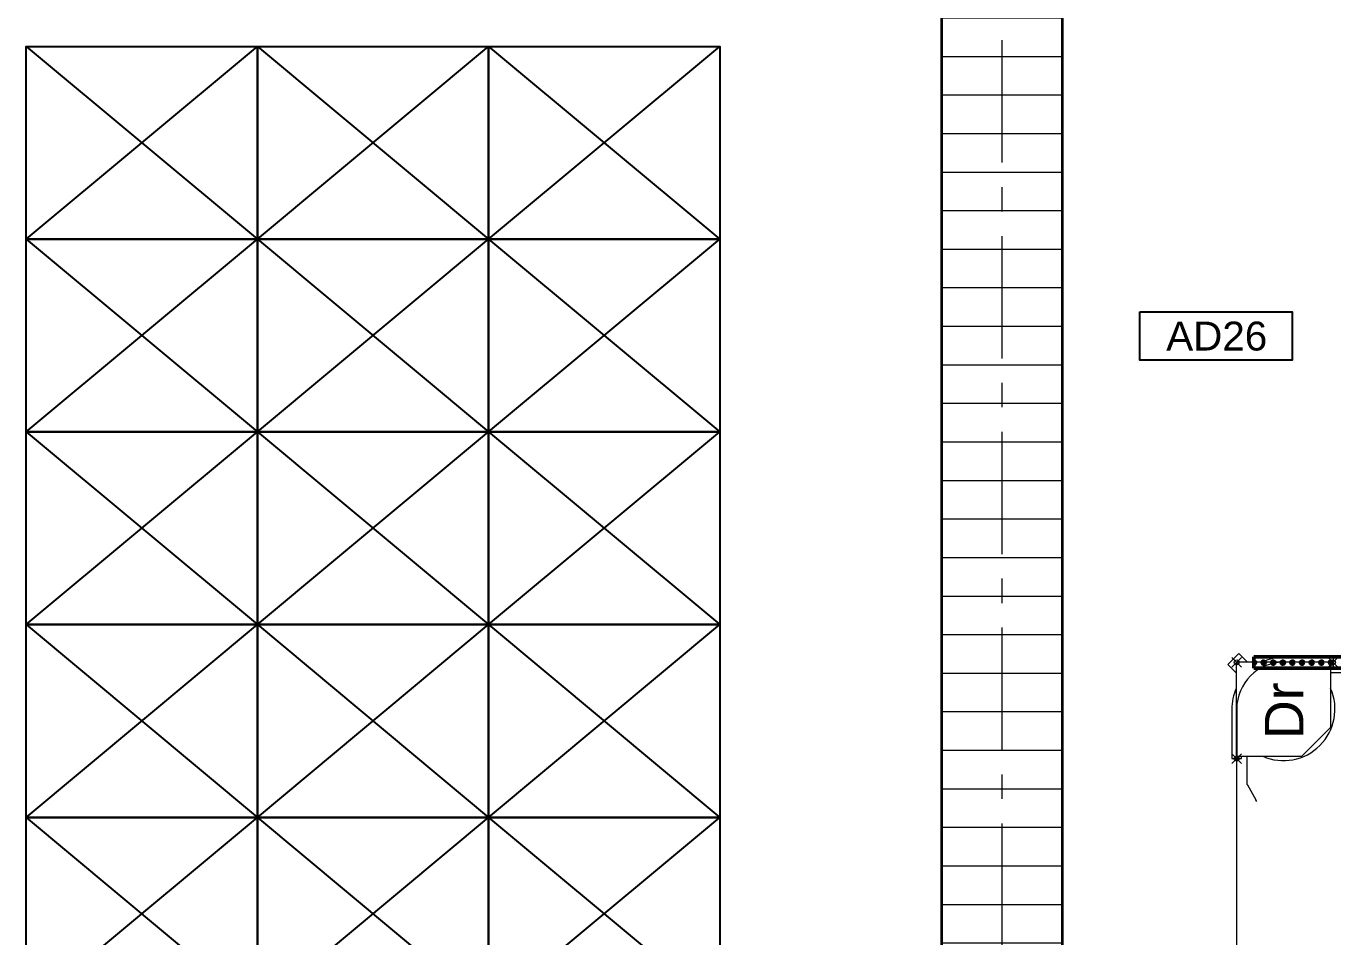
# Model space of a CAD drawing. Extents: x -3873 to 164127, y 7129 to 96529.
# Drawn here: x 38085 to 44868, y 63167 to 67893 of the extents above; entities that cross this region are included whole.
import ezdxf
from ezdxf.enums import TextEntityAlignment as Align

# ---------------------------------------------------------------- set-up
doc = ezdxf.new("R2010")
doc.units = 0
doc.header["$PDMODE"] = 35
doc.header["$PDSIZE"] = 25
doc.linetypes.add('CENTER', pattern=[50.8, 31.75, -6.35, 6.35, -6.35])
doc.layers.get('0').update_dxf_attribs({"linetype": 'CONTINUOUS'})
for name, color, linetype in [('KROMEKA', 1, 'CONTINUOUS'), ('LAYOUT customer', 170, 'CONTINUOUS'), ('MC_1_2_025', 2, 'CONTINUOUS')]:
    doc.layers.add(name, color=color, linetype=linetype)
doc.layers.add('LAYOUT Kromeka', color=1, linetype='CONTINUOUS', lineweight=5)
doc.layers.add('Visible (ISO)', color=7, linetype='CONTINUOUS', lineweight=50)
doc.styles.add('015_100', font='arial.ttf', dxfattribs={"height": 150})

# ---------------------------------------------------------------- blocks, each defined once
blk = doc.blocks.new('A$Cb66a8a7b')
for p, q in [((500, 1200), (-500, 0)), ((-500, 0), (-500, 1200)), ((-500, 1200), (500, 0))]:
    blk.add_line(p, q)
blk.add_lwpolyline([(-500, 1200), (500, 1200), (500, 0), (-500, 0)], close=True)
blk = doc.blocks.new('*U18')
at = {"ltscale": 10}
for p, q in [((55.4, 635.6), (100, 712.9)), ((100, 712.9), (105, 721.6)), ((55, 634.3), (55, 487.5)), ((-25, 500), (25, 500)), ((-25, 500), (-25, 242.5)), ((-2.5, -2.5), (-2.5, 487.5)), ((-2.5, 487.5), (337.5, 487.5)), ((25, 500), (25, 487.5)), ((487.5, 337.5), (337.5, 487.5)), ((410.4, 450.7), (411.2, 450.1)), ((411.9, 449.5), (411.2, 450.1)), ((449.5, 411.9), (450.1, 411.2)), ((450.1, 411.2), (450.7, 410.4)), ((487.5, -2.5), (487.5, 337.5)), ((635.6, 55.4), (712.9, 100)), ((721.6, 105), (712.9, 100)), ((-2.5, 54.1), (-46, 10.6)), ((10.6, -46), (-46, 10.6)), ((634.3, 55), (487.5, 55)), ((500, 25), (487.5, 25)), ((500, -25), (500, 25)), ((-2.5, -2.5), (487.5, -2.5)), ((54.1, -2.5), (10.6, -46)), ((242.5, -25), (500, -25))]:
    blk.add_line(p, q, dxfattribs=at)
blk.add_lwpolyline([(0, 500), (0, 242.5, 0.414213), (242.5, 0), (500, 0)], format="xyb", dxfattribs=at)
for centre, radius, start, end in [((57.6, 634.3), 2.65, 149.99908, 180.00069), ((242.5, 242.5), 267.5, 336.3322, 113.66783), ((242.5, 242.5), 267.5, 180.00002, 203.66794), ((634.3, 57.6), 2.65, 270.00122, 300.00022), ((242.5, 242.5), 267.5, 246.33211, 270)]:
    blk.add_arc(centre, radius, start, end, dxfattribs=at)
at = {"color": 5, "ltscale": 10}
for p in [(0, 500), (500, 0), (0, 0)]:
    blk.add_point(p, dxfattribs=at)
at = {"color": 3, "ltscale": 10, "style": '015_100', "flags": 8}
blk.add_attdef('DR', (78.6, 146), '', height=200, dxfattribs=at)
blk = doc.blocks.new('_KROMEKA_POSNR')
at = {"layer": 'KROMEKA', "linetype": 'Continuous'}
blk.add_lwpolyline([(-3.992, -1.25), (3.912, -1.25), (3.912, 1.25), (-3.992, 1.25)], close=True, dxfattribs=at)
at = {"layer": 'KROMEKA', "linetype": 'Continuous', "style": '015_100'}
blk.add_attdef('POSNR', text='', height=1.5, dxfattribs=at).set_placement((0, 0), align=Align.MIDDLE)
blk = doc.blocks.new('*U223')
at = {"ltscale": 20}
for p, q in [((0, 315.9999), (5999.9998, 315.9999)), ((0, 315.9999), (0, 309.9999)), ((5999.9998, 309.9999), (0, 309.9999)), ((5999.9998, 315.9999), (5999.9998, 309.9999)), ((0, -309.9999), (5999.9998, -309.9999)), ((0, -309.9999), (0, -315.9999)), ((5999.9998, -315.9999), (0, -315.9999)), ((5999.9998, -309.9999), (5999.9998, -315.9999))]:
    blk.add_line(p, q, dxfattribs=at)
at = {"color": 4, "linetype": 'Continuous', "ltscale": 20}
for p, q in [((100, -309.9999), (100, 309.9999)), ((300, -309.9999), (300, 309.9999)), ((500, -309.9999), (500, 309.9999)), ((699.9999, -309.9999), (699.9999, 309.9999)), ((899.9998, -309.9999), (899.9998, 309.9999)), ((1100, -309.9999), (1100, 309.9999)), ((1300, -309.9999), (1300, 309.9999)), ((1500, -309.9999), (1500, 309.9999)), ((1699.9999, -309.9999), (1699.9999, 309.9999)), ((1899.9998, -309.9999), (1899.9998, 309.9999)), ((2100, -309.9999), (2100, 309.9999)), ((2300, -309.9999), (2300, 309.9999)), ((2500, -309.9999), (2500, 309.9999)), ((2699.9999, -309.9999), (2699.9999, 309.9999)), ((2899.9998, -309.9999), (2899.9998, 309.9999)), ((3100, -309.9999), (3100, 309.9999)), ((3300, -309.9999), (3300, 309.9999)), ((3500, -309.9999), (3500, 309.9999)), ((3699.9999, -309.9999), (3699.9999, 309.9999)), ((3899.9998, -309.9999), (3899.9998, 309.9999)), ((4100, -309.9999), (4100, 309.9999)), ((4300, -309.9999), (4300, 309.9999)), ((4500, -309.9999), (4500, 309.9999)), ((4699.9999, -309.9999), (4699.9999, 309.9999)), ((4899.9998, -309.9999), (4899.9998, 309.9999)), ((5100, -309.9999), (5100, 309.9999)), ((5300, -309.9999), (5300, 309.9999)), ((5500, -309.9999), (5500, 309.9999)), ((5699.9999, -309.9999), (5699.9999, 309.9999)), ((5899.9998, -309.9999), (5899.9998, 309.9999))]:
    blk.add_line(p, q, dxfattribs=at)
at = {"color": 4, "linetype": 'CENTER', "ltscale": 20}
blk.add_line((0, 0), (5999.9998, 0), dxfattribs=at)
at = {"color": 5, "linetype": 'Continuous', "ltscale": 20}
for p in [(0, 0), (5999.9998, 0)]:
    blk.add_point(p, dxfattribs=at)
blk = doc.blocks.new('KD45-Shackle washer')
at = {"layer": 'Visible (ISO)', "color": 0}
for p, q in [((8925, 5279.5), (7850, 5279.5)), ((8533.5, 5252), (8516.5, 5252)), ((8583.5, 5252), (8566.5, 5252)), ((8633.5, 5252), (8616.5, 5252)), ((8683.5, 5252), (8666.5, 5252)), ((8733.5, 5252), (8716.5, 5252)), ((8783.5, 5252), (8766.5, 5252)), ((8833.5, 5252), (8816.5, 5252)), ((8883.5, 5252), (8866.5, 5252)), ((8925, 5252), (8916.5, 5252)), ((8925, 5275.5), (8925, 5279.5)), ((8925, 5275.5), (8925, 5258.7)), ((8925, 5258.7), (8925, 5257)), ((8925, 5257), (8925, 5252)), ((8925, 5249.2), (8925, 5252)), ((8925, 5249.2), (8925, 5241.2)), ((8925, 5241.2), (8925, 5224.5)), ((8925, 5220.5), (8925, 5224.5)), ((8925, 5220.5), (7800, 5220.5))]:
    blk.add_line(p, q, dxfattribs=at)
for centre in [(8525, 5250), (8575, 5250), (8625, 5250), (8675, 5250), (8725, 5250), (8775, 5250), (8825, 5250), (8875, 5250)]:
    blk.add_circle(centre, 8.75, dxfattribs=at)
blk.add_arc((8925, 5250), 8.75, 90, 270, dxfattribs=at)

msp = doc.modelspace()

# ---------------------------------------------------------------- linework, layer by layer
at = {"layer": 'LAYOUT Kromeka', "ltscale": 20}
msp.add_line((44368.5, 50208.3), (44368.5, 64092), dxfattribs=at)

# ---------------------------------------------------------------- block references
at = {"layer": 'LAYOUT customer', "color": 170, "rotation": 90}
for p in [(39285.3, 67287.3), (40485.3, 67287.3), (41685.3, 67287.3), (39285.3, 66287.3), (40485.3, 66287.3), (41685.3, 66287.3), (39285.3, 65287.3), (40485.3, 65287.3), (41685.3, 65287.3), (39285.3, 64287.3), (40485.3, 64287.3), (41685.3, 64287.3), (39285.3, 63287.3), (40485.3, 63287.3), (41685.3, 63287.3)]:
    msp.add_blockref('A$Cb66a8a7b', p, dxfattribs=at)
at = {"layer": 'LAYOUT Kromeka', "color": 6, "ltscale": 20, "rotation": 270}
msp.add_blockref('*U223', (43150.2, 68836), dxfattribs=at)
at = {"layer": 'LAYOUT Kromeka', "ltscale": 20, "rotation": 180}
msp.add_blockref('KD45-Shackle washer', (53382.8, 69840.4), dxfattribs=at)
at = {"layer": 'LAYOUT Kromeka', "ltscale": 20}
ref = msp.add_blockref('*U18', (44368.5, 64592), dxfattribs=dict(at, rotation=270))
ref.add_attrib('DR', 'Dr', (44714.5, 64193.3), dxfattribs={"layer": '0', "ltscale": 10, "height": 200, "rotation": 90, "style": '015_100'})
at = {"layer": 'MC_1_2_025', "color": 6, "ltscale": 20}
ref = msp.add_blockref('_KROMEKA_POSNR', (44264.8, 66284.9), dxfattribs=dict(at, xscale=-100, yscale=100, zscale=100, rotation=180))
ref.add_attrib('POSNR', 'AD26', dxfattribs={"layer": 'KROMEKA', "linetype": 'Continuous', "height": 150, "style": '015_100'}).set_placement((44264.8, 66284.9), align=Align.MIDDLE)

doc.saveas('drawing.dxf')
